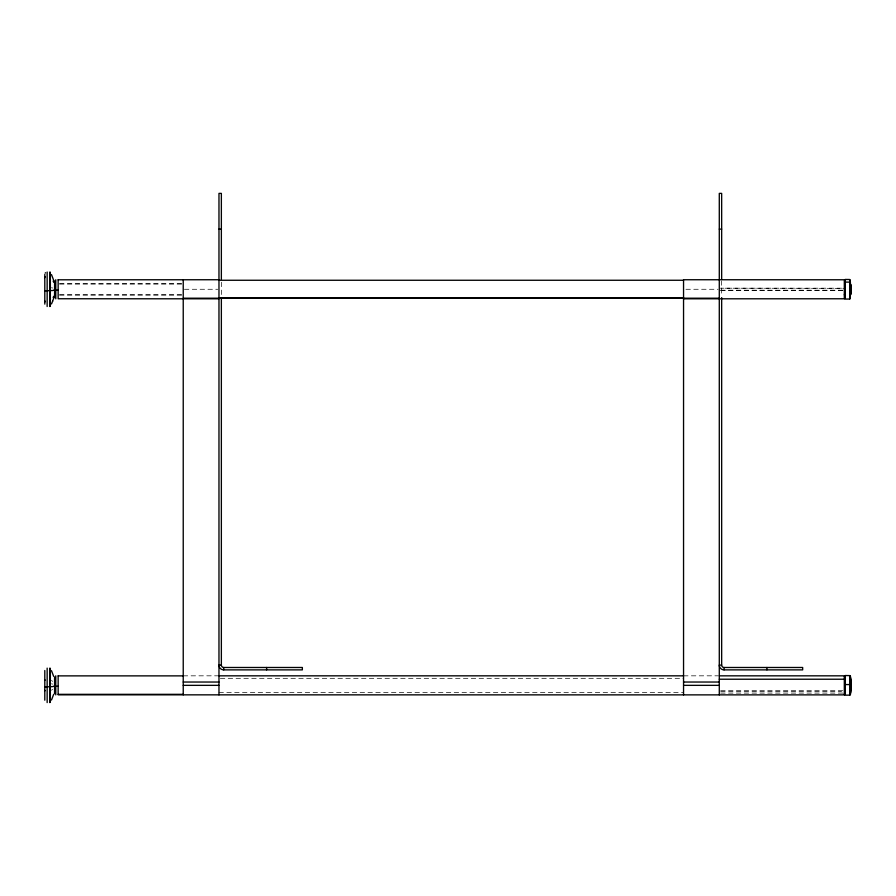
<?xml version="1.0" encoding="UTF-8"?>
<svg xmlns="http://www.w3.org/2000/svg" width="896" height="896" viewBox="0 0 896 896"><rect width="100%" height="100%" fill="white"/><g stroke="black" fill="none" stroke-linecap="round" stroke-linejoin="round"><path stroke-width="0.67" stroke-dasharray="4.48 3.36" d="M52.629 689.349L51.486 690.256M59.539 283.36L181.843 283.36M59.539 284.099L183.232 284.099M841.579 288.198L720.675 288.198L844.357 288.333M184.419 289.274L217.773 289.274M685.933 289.274L718.088 289.274M720.675 290.214L844.357 290.214M720.675 290.349L844.357 290.349M59.539 294.448L183.232 294.448M59.539 295.187L181.843 295.187M183.232 675.842L217.773 675.819M683.547 675.842L718.088 675.819M220.36 678.317L683.547 678.317M720.675 690.715L844.357 690.715M720.675 691.477L841.579 691.477M218.971 692.395L683.547 692.395M720.675 693.078L844.357 693.078M51.486 287.739L52.629 288.019M51.486 683.816L52.629 684.107M51.486 680.445L52.629 681.363M721.661 280.818L721.661 296.195M221.357 282.218L221.357 296.195"/><path stroke-width="1.34" d="M851.189 290.573L851.189 287.851M851.189 686.773L851.189 683.939M851.189 290.461L851.189 288.4M851.189 686.56L851.189 684.04M851.189 686.37L851.189 684.13M851.189 686.325L851.189 684.32L851.189 686.09M851.189 290.147L851.189 288.691M851.189 686.067L851.189 684.746M851.189 685.899L851.189 684.869M851.189 289.8L851.189 288.781L851.189 289.486M851.189 685.754L851.189 685.037M52.629 301.213L53.682 298.245M53.682 694.322L51.486 700.034M51.486 303.946L52.629 301.213M844.626 282.094L850.248 282.139M45.203 273.101L45.494 272.742M844.626 684.566L850.248 684.566M218.971 229.118L221.357 229.118M719.286 229.118L721.661 229.118M58.15 279.798L218.971 279.742L218.971 694.882M218.971 280.258L683.547 280.258M58.15 290.27L54.578 290.147M220.36 298.122L683.547 298.122M183.232 298.211L719.286 298.211M218.971 298.805L58.15 298.749L58.15 279.742M683.547 298.805L844.357 298.771L844.357 279.776L683.547 279.742L683.547 694.882M221.357 665.101L218.971 665.101A4.76 4.76 0 0 0 223.731 669.872L302.355 669.872L302.355 667.486L223.731 667.486A2.386 2.386 0 0 1 221.357 665.101L221.357 297.584M721.661 665.101L719.286 665.101A4.76 4.76 0 0 0 724.046 669.872L802.67 669.872L802.67 667.486L724.046 667.486A2.386 2.386 0 0 1 721.661 665.101L721.661 297.584M58.15 675.875L183.232 675.875M218.971 675.83L683.547 675.83M719.286 675.842L844.357 675.83L844.357 694.882L58.15 694.837L58.15 675.819M719.286 679.224L844.357 679.224M183.232 682.035L218.971 682.035M683.547 682.035L719.286 682.035M183.232 685.35L218.971 685.35M683.547 685.35L719.286 685.35M58.15 686.347L54.622 686.258M58.15 694.333L183.232 694.333M44.8 290.819L52.629 290.517A63.19 6.597 0 0 0 54.578 289.89M44.8 686.907L52.629 686.605A63.19 6.597 0 0 0 54.578 685.978M51.486 274.59L53.682 280.302M51.486 670.678L53.682 676.379M850.248 279.955L850.248 298.592M850.248 676.032L850.248 694.68M844.626 279.888L844.626 298.659M844.626 675.965L844.626 694.747A11.973 11.928 0 0 1 844.368 693.549M766.931 667.486L766.931 669.872M724.046 667.486L724.046 669.872M721.661 279.418L721.661 193.379L719.286 193.379L719.286 279.418M719.286 279.742L719.286 694.882M266.616 667.486L266.616 669.872M223.731 667.486L223.731 669.872M221.357 279.418L221.357 193.379L218.971 193.379L218.971 279.418M183.232 279.742L183.232 694.859M55.776 279.742L55.776 298.805M55.776 675.819L55.776 694.882M54.578 280.93L54.578 297.606M54.578 677.018L54.578 693.694M50.344 272.306L50.344 306.242M50.344 668.394L50.344 702.318M49.818 272.003L49.818 306.544M49.818 668.091L49.818 702.621M47.152 272.037L47.152 306.499M47.152 668.125L47.152 702.587M44.8 274.422L44.8 304.125M44.8 670.51L44.8 700.202M55.171 296.621A1.187 0.93 0 0 1 54.622 296.05M54.578 282.733A1.187 0.93 0 0 1 55.171 281.926M53.682 296.307A63.19 49.526 0 0 1 53.166 297.483M53.166 281.064A63.19 49.526 0 0 1 53.682 282.24M45.114 301.84A2.386 1.87 0 0 1 44.8 300.91M44.8 277.626A2.386 1.87 0 0 1 45.114 276.707M850.774 284.11A39.334 29.378 0 0 1 851.077 289.262A39.334 29.378 0 0 1 850.774 294.437M850.371 282.285A39.334 29.378 0 0 1 850.461 282.632M850.774 691.174A39.334 33.096 0 0 0 851.077 685.362A39.334 33.096 0 0 0 850.774 679.538M850.629 692.037A39.334 33.096 0 0 1 850.371 693.224M850.371 677.488A39.334 33.096 0 0 1 850.629 678.675M850.371 295.299A39.334 25.357 0 0 0 851.077 289.274A39.334 25.357 0 0 0 850.774 284.816M844.626 295.322A11.973 7.717 0 0 1 844.368 294.571M850.371 676.043A39.334 39.2 0 0 1 851.077 685.35A39.334 39.2 0 0 1 850.371 694.669M844.424 676.85A11.973 11.928 0 0 1 844.626 675.998M45.114 690.715A2.386 0.795 0 0 1 44.8 690.312M44.8 680.389A2.386 0.795 0 0 1 45.114 679.997M849.688 299.029L845.208 299.085L845.197 279.451L849.688 279.507L849.688 299.029M849.688 695.117L845.208 695.173L845.197 675.539L849.688 675.595L849.688 695.117"/></g></svg>
